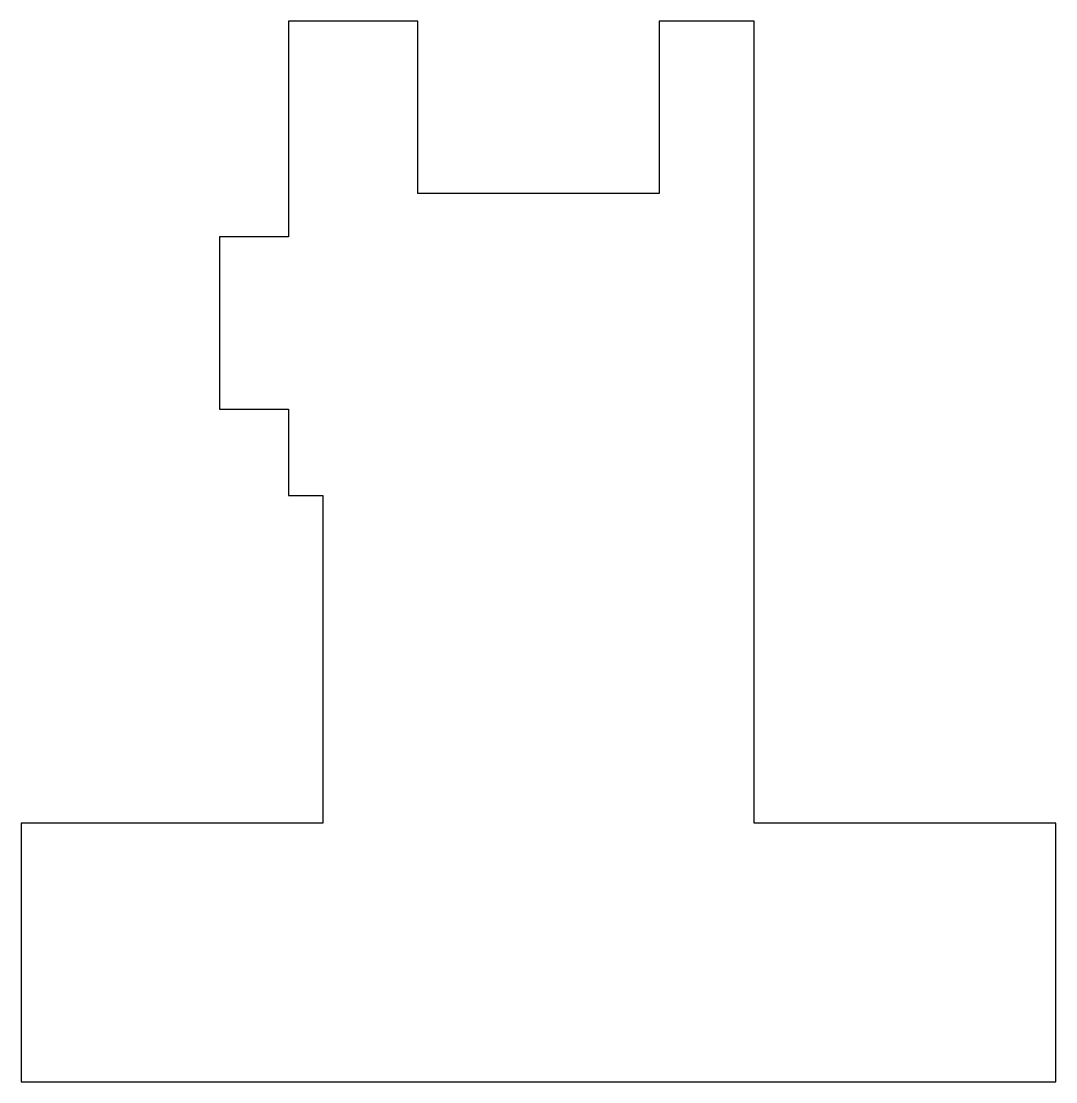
# Model space of a CAD drawing. Extents: x -30 to 30, y 0 to 61.5.
import ezdxf

# ---------------------------------------------------------------- set-up
doc = ezdxf.new("R2010")
doc.units = 0

msp = doc.modelspace()

# ---------------------------------------------------------------- linework, layer by layer
at = {"color": 7, "linetype": 'CONTINUOUS'}
for p, q in [((-7, 61.5), (-14.5, 61.5)), ((-14.5, 61.5), (-14.5, 49)), ((-7, 51.5), (-7, 61.5)), ((12.5, 61.5), (7, 61.5)), ((7, 61.5), (7, 51.5)), ((12.5, 15), (12.5, 61.5)), ((7, 51.5), (-7, 51.5)), ((-14.5, 49), (-18.5, 49)), ((-18.5, 49), (-18.5, 39)), ((-18.5, 39), (-14.5, 39)), ((-14.5, 39), (-14.5, 34)), ((-14.5, 34), (-12.5, 34)), ((-12.5, 34), (-12.5, 15)), ((-12.5, 15), (-30, 15)), ((-30, 15), (-30, 0)), ((30, 15), (12.5, 15)), ((30, 0), (30, 15)), ((-30, 0), (0, 0)), ((0, 0), (30, 0))]:
    msp.add_line(p, q, dxfattribs=at)

doc.saveas('drawing.dxf')
